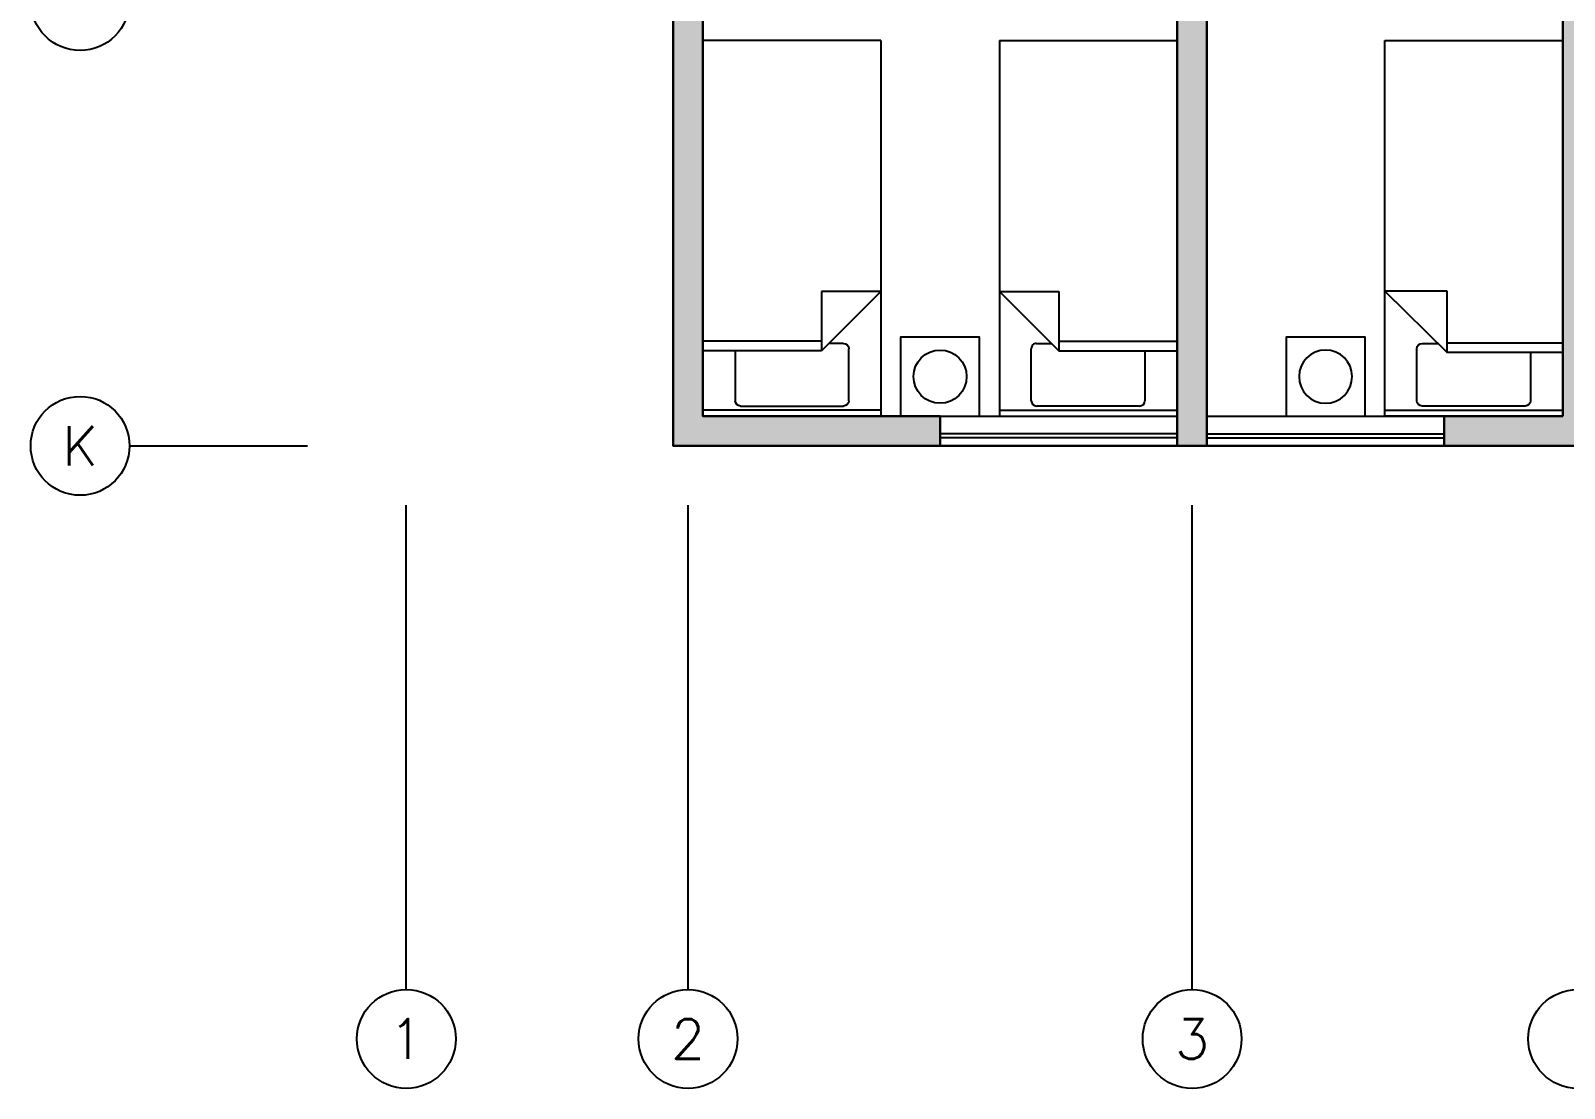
# Model space of a CAD drawing. Header units: millimetres. Extents: x -3 to 53, y -269 to 39.
# Drawn here: x -1.9 to 5.86, y -117.72 to -112.37 of the extents above; entities that cross this region are included whole.
import ezdxf
from ezdxf import colors
from ezdxf.entities.mleader import LeaderData, LeaderLine
from ezdxf.enums import TextEntityAlignment as Align
from ezdxf.math import Vec2, Vec3

# ---------------------------------------------------------------- set-up
doc = ezdxf.new("R2010")
doc.units = ezdxf.units.MM
doc.header["$LTSCALE"] = 15
for name, pattern in [('HIDDEN2', [0.1875, 0.125, -0.0625]), ('PHANTOM', [63.5, 31.75, -6.35, 6.35, -6.35, 6.35, -6.35]), ('PHANTOM2', [1.25, 0.625, -0.125, 0.125, -0.125, 0.125, -0.125])]:
    doc.linetypes.add(name, pattern=pattern)
doc.layers.get('0').update_dxf_attribs({"color": 250})
for name, color, linetype in [('A-EJES', 251, 'PHANTOM'), ('A-EST HATCH', 250, 'Continuous'), ('A-EST PLACAS', 250, 'Continuous'), ('A-EST VIGAS', 250, 'HIDDEN2'), ('A-MOBILIARIO', 250, 'Continuous'), ('A-MURO BAJO', 251, 'Continuous'), ('A-TEXTO-INDICACIONES', 250, 'Continuous'), ('DLP_MOBILIARIO FIJO', 250, 'Continuous')]:
    doc.layers.add(name, color=color, linetype=linetype)
doc.layers.add('A-MUROS', color=252, linetype='Continuous', lineweight=30)
doc.styles.add('ROMANS', font='romans.shx', dxfattribs={"width": 0.8})
doc.styles.add('TXT_COTAS', font='romans.shx', dxfattribs={"width": 0.8})

# ---------------------------------------------------------------- blocks, each defined once
blk = doc.blocks.new('EST.P10')
at = {"layer": 'A-EST HATCH'}
h = blk.add_hatch(color=256, dxfattribs=at)
h.dxf.hatch_style = 1
h.paths.add_polyline_path([(39.55, -2.74), (39.55, 3.325), (37.9, 3.325), (37.9, 3.525), (39.7, 3.525), (39.7, 2.65), (41.2, 2.65), (41.2, 3.15), (41.35, 3.15), (41.35, 2.45), (39.7, 2.45), (39.7, -2.74)])
h.paths.add_polyline_path([(18.45, 7.325), (20.05, 7.325), (20.05, 10.425), (18.85, 10.425), (18.85, 10.575), (20.2, 10.575), (20.2, 7.175), (18.45, 7.175)])
h.paths.add_polyline_path([(17.65, 10.575), (17.5, 10.575), (17.5, 7.175), (17.65, 7.175)])
h.paths.add_polyline_path([(12.15, 11.05), (11.85, 11.05), (11.85, 10.9), (12, 10.9), (12, 7.825), (12.15, 7.825)])
h.paths.add_polyline_path([(15.1, 10.425), (15.1, 7.325), (16.7, 7.325), (16.7, 7.175), (14.95, 7.175), (14.95, 10.575), (16.3, 10.575), (16.3, 10.425)])
h.paths.add_polyline_path([(5.85, 10.9), (5.25, 10.9), (5.25, 11.05), (6, 11.05), (6, 7.65), (4.85, 7.65), (4.85, 7.8), (5.85, 7.8)])
h.paths.add_polyline_path([(4.05, 11.05), (4.05, 7.65), (3.9, 7.65), (3.9, 11.05)])
h.paths.add_polyline_path([(3.1, 7.8), (1.5, 7.8), (1.5, 10.9), (2.7, 10.9), (2.7, 11.05), (1.35, 11.05), (1.35, 7.65), (3.1, 7.65)])
h.paths.add_polyline_path([(5.85, -2.65), (5.25, -2.65), (5.25, -2.8), (6, -2.8), (6, 0.6), (4.85, 0.6), (4.85, 0.45), (5.85, 0.45)])
h.paths.add_polyline_path([(4.05, -2.8), (4.05, 0.6), (3.9, 0.6), (3.9, -2.8)])
h.paths.add_polyline_path([(3.1, 0.45), (1.5, 0.45), (1.5, -2.65), (2.7, -2.65), (2.7, -2.8), (1.35, -2.8), (1.35, 0.6), (3.1, 0.6)])
h.paths.add_polyline_path([(8.7, -0.35), (8.85, -0.35), (8.85, -2.65), (9, -2.65), (9, -2.8), (8.7, -2.8)])
h.paths.add_polyline_path([(18.45, 0.925), (20.05, 0.925), (20.05, -2.175), (18.85, -2.175), (18.85, -2.325), (20.2, -2.325), (20.2, 1.075), (18.45, 1.075)])
h.paths.add_polyline_path([(17.65, -2.325), (17.5, -2.325), (17.5, 1.075), (17.65, 1.075)])
h.paths.add_polyline_path([(12.15, -2.8), (11.85, -2.8), (11.85, -2.65), (12, -2.65), (12, 0.425), (12.15, 0.425)])
h.paths.add_polyline_path([(15.1, -2.175), (15.1, 0.925), (16.7, 0.925), (16.7, 1.075), (14.95, 1.075), (14.95, -2.325), (16.3, -2.325), (16.3, -2.175)])
h.paths.add_polyline_path([(31.6, 7.325), (30, 7.325), (30, 10.425), (31.2, 10.425), (31.2, 10.575), (29.85, 10.575), (29.85, 7.175), (31.6, 7.175)])
h.paths.add_polyline_path([(32.4, 10.575), (32.55, 10.575), (32.55, 7.175), (32.4, 7.175)])
h.paths.add_polyline_path([(38.2, 11.05), (38.2, 10.9), (38.05, 10.9), (38.05, 7.825), (37.9, 7.825), (37.9, 11.05)])
h.paths.add_polyline_path([(27.6, 4.725), (37, 4.725), (37, 4.875), (33.45, 4.875), (33.45, 6.275), (33.25, 6.275), (33.25, 4.875), (30.35, 4.875), (30.35, 6.275), (30.2, 6.275), (30.2, 4.875), (27.8, 4.875), (27.8, 6.125), (29.45, 6.125), (29.45, 6.275), (27.175, 6.275), (27.175, 6.125), (27.6, 6.125)])
h.paths.add_polyline_path([(34.95, 10.425), (34.95, 7.325), (33.35, 7.325), (33.35, 7.175), (35.1, 7.175), (35.1, 10.575), (33.75, 10.575), (33.75, 10.425)])
h.paths.add_polyline_path([(39.7, 5.8), (41.35, 5.8), (41.35, 5.1), (41.2, 5.1), (41.2, 5.6), (39.7, 5.6), (39.7, 4.725), (37.9, 4.725), (37.9, 4.925), (39.55, 4.925), (39.55, 10.99), (39.7, 10.99)])
h.paths.add_polyline_path([(44.2, 10.9), (44.8, 10.9), (44.8, 11.05), (44.05, 11.05), (44.05, 7.65), (45.2, 7.65), (45.2, 7.8), (44.2, 7.8)])
h.paths.add_polyline_path([(46, 11.05), (46, 7.65), (46.15, 7.65), (46.15, 11.05)])
h.paths.add_polyline_path([(46.95, 7.8), (48.55, 7.8), (48.55, 10.9), (47.35, 10.9), (47.35, 11.05), (48.7, 11.05), (48.7, 7.65), (46.95, 7.65)])
h.paths.add_polyline_path([(46, -2.8), (46, 0.6), (46.15, 0.6), (46.15, -2.8)])
h.paths.add_polyline_path([(46.95, 0.45), (48.55, 0.45), (48.55, -2.65), (47.35, -2.65), (47.35, -2.8), (48.7, -2.8), (48.7, 0.6), (46.95, 0.6)])
h.paths.add_polyline_path([(41.35, 0.7), (41.2, 0.7), (41.2, -2.65), (41.05, -2.65), (41.05, -2.8), (41.35, -2.8)])
h.paths.add_polyline_path([(31.6, 0.925), (30, 0.925), (30, -2.175), (31.2, -2.175), (31.2, -2.325), (29.85, -2.325), (29.85, 1.075), (31.6, 1.075)])
h.paths.add_polyline_path([(32.4, -2.325), (32.55, -2.325), (32.55, 1.075), (32.4, 1.075)])
h.paths.add_polyline_path([(37.9, -2.8), (38.2, -2.8), (38.2, -2.65), (38.05, -2.65), (38.05, 0.425), (37.9, 0.425)])
h.paths.add_polyline_path([(34.95, -2.175), (34.95, 0.925), (33.35, 0.925), (33.35, 1.075), (35.1, 1.075), (35.1, -2.325), (33.75, -2.325), (33.75, -2.175)])
h.paths.add_polyline_path([(10.35, 3.525), (12.15, 3.525), (12.15, 3.375), (10.5, 3.375), (10.5, -2.74), (10.35, -2.74), (10.35, 2.5), (8.7, 2.5), (8.7, 3.15), (8.85, 3.15), (8.85, 2.65), (10.35, 2.65)])
h.paths.add_polyline_path([(44.05, -2.8), (44.05, 0.6), (45.2, 0.6), (45.2, 0.45), (44.2, 0.45), (44.2, -2.65), (44.8, -2.65), (44.8, -2.8)])
h.paths.add_polyline_path([(46.9532, 5.55), (47.1, 5.55), (47.1, 6.75), (44.95, 6.75), (44.95, 6.6), (45.4, 6.6), (45.4, 5), (45.6, 5), (45.6, 6.6), (46.95, 6.6), (46.95, 5.55)], flags=17)
h.paths.add_polyline_path([(46.9532, 2.7), (47.1, 2.7), (47.1, 1.5), (44.95, 1.5), (44.95, 1.65), (45.4, 1.65), (45.4, 3.25), (45.6, 3.25), (45.6, 1.65), (46.95, 1.65), (46.95, 2.7)], flags=17)
h.paths.add_polyline_path([(41.1999, 4.2), (44.05, 4.2), (44.05, 6.75), (44.2, 6.75), (44.2, 4.2), (46.95, 4.2), (46.95, 4.8), (47.1, 4.8), (47.1, 4.2), (49.9, 4.2), (49.9, 8.15), (49.85, 8.15), (49.85, 8.25), (50.05, 8.25), (50.05, 0), (49.85, 0), (49.85, 0.1), (49.8999, 0.1), (49.9, 4.05), (47.1, 4.05), (47.1, 3.45), (46.95, 3.45), (46.95, 4.05), (44.2, 4.05), (44.2, 1.5), (44.05, 1.5), (44.05, 4.05), (41.1999, 4.05)])
h.paths.add_polyline_path([(41.35, 11.05), (41.35, 7.55), (41.2, 7.55), (41.2, 10.9), (41.05, 10.9), (41.05, 11.05)])
h.paths.add_polyline_path([(27.15, 4.725), (25.15, 4.725), (25.15, 4.875), (27, 4.875), (27, 8.275), (25.15, 8.275), (25.15, 8.425), (27, 8.425), (27, 10.575), (27.85, 10.575), (27.85, 10.425), (27.15, 10.425)])
h.paths.add_polyline_path([(10.35, 10.99), (10.35, 5.75), (8.7, 5.75), (8.7, 5.1), (8.85, 5.1), (8.85, 5.6), (10.35, 5.6), (10.35, 4.725), (12.15, 4.725), (12.15, 4.875), (10.5, 4.875), (10.5, 10.99)])
h.paths.add_polyline_path([(2.95, 4.2), (0.15, 4.2), (0.1499, 8.15), (0.2, 8.15), (0.2, 8.25), (0, 8.25), (0, 0), (0.2, 0), (0.2, 0.0997), (0.1501, 0.1), (0.15, 4.05), (2.95, 4.05), (2.95, 3.45), (3.1, 3.45), (3.1, 4.05), (5.85, 4.05), (5.85, 1.5), (6, 1.5), (6, 4.05), (8.8501, 4.05), (8.8501, 4.2), (6, 4.2), (6, 6.75), (5.85, 6.75), (5.85, 4.2), (3.1, 4.2), (3.1, 4.8), (2.95, 4.8)])
h.paths.add_polyline_path([(8.7, 11.05), (9, 11.05), (9, 10.9), (8.85, 10.9), (8.85, 8.6), (8.7, 8.6)])
h.paths.add_polyline_path([(3.0968, 5.55), (2.95, 5.55), (2.95, 6.75), (5.1, 6.75), (5.1, 6.6), (4.65, 6.6), (4.65, 5), (4.45, 5), (4.45, 6.6), (3.1, 6.6), (3.1, 5.55)], flags=17)
h.paths.add_polyline_path([(3.0968, 2.7), (2.95, 2.7), (2.95, 1.5), (5.1, 1.5), (5.1, 1.65), (4.65, 1.65), (4.65, 3.25), (4.45, 3.25), (4.45, 1.65), (3.1, 1.65), (3.1, 2.7)], flags=17)
h.paths.add_polyline_path([(23.35, 4.725), (23.2, 4.725), (23.2, 8.425), (23.35, 8.425)])
h.paths.add_polyline_path([(22.45, 6.125), (22.45, 4.725), (13.05, 4.725), (13.05, 4.875), (16.6, 4.875), (16.6, 6.275), (16.8, 6.275), (16.8, 4.875), (19.7, 4.875), (19.7, 6.275), (19.85, 6.275), (19.85, 4.875), (22.25, 4.875), (22.25, 6.125), (20.6, 6.125), (20.6, 6.275), (22.845, 6.275), (22.845, 6.125)])
h.paths.add_polyline_path([(29, 1.975), (29, 2.125), (27.2, 2.125), (27.2, 3.375), (29.75, 3.375), (29.75, 1.975), (29.9, 1.975), (29.9, 3.375), (33.25, 3.375), (33.25, 1.975), (33.45, 1.975), (33.45, 3.375), (37, 3.375), (37, 3.525), (27, 3.525), (27, 1.975)])
h.paths.add_polyline_path([(27, 1.95), (27, -1.775), (23.35, -1.775), (23.35, 0.875), (25.7, 0.875), (25.7, 1.425), (26, 1.425), (26, 1.575), (25.55, 1.575), (25.55, 1.025), (23.35, 1.025), (23.35, 3.375), (26, 3.375), (26, 3.525), (23.2, 3.525), (23.2, -1.925), (27, -1.925), (27, -2.325), (27.85, -2.325), (27.85, -2.175), (27.15, -2.175), (27.15, 1.95)])
at = {"layer": 'A-EST PLACAS'}
for points in [[(3.1, 0.45), (1.5, 0.45), (1.5, -2.65), (2.7, -2.65), (2.7, -2.8), (1.35, -2.8), (1.35, 0.6), (3.1, 0.6)], [(4.05, -2.8), (4.05, 0.6), (3.9, 0.6), (3.9, -2.8)], [(5.85, -2.65), (5.25, -2.65), (5.25, -2.8), (6, -2.8), (6, 0.6), (4.85, 0.6), (4.85, 0.45), (5.85, 0.45)]]:
    blk.add_lwpolyline(points, close=True, dxfattribs=at)
at = {"layer": 'A-EST VIGAS'}
for p, q in [((3.9, -2.8), (2.7, -2.8)), ((5.25, -2.8), (4.05, -2.8))]:
    blk.add_line(p, q, dxfattribs=at)
blk = doc.blocks.new('A$C77AB7FBD')
at = {"linetype": 'Continuous'}
for p, q in [((0, 0), (0, 1.9)), ((0.9, 1.9), (0, 1.9)), ((0.9, 1.87), (0, 1.87)), ((0.9, 0), (0.9, 1.9)), ((0.164, 1.57), (0.164, 1.8219)), ((0.1908, 1.8487), (0.7119, 1.8487)), ((0.7386, 1.8219), (0.7386, 1.5585)), ((0.6, 1.57), (0, 1.57)), ((0.6, 1.27), (0.6, 1.57)), ((0.9, 1.27), (0.6, 1.57)), ((0.6, 1.52), (0, 1.52)), ((0.7119, 1.5317), (0.6383, 1.5317)), ((0.9, 1.27), (0.6, 1.27)), ((0.9, 0), (0, 0))]:
    blk.add_line(p, q, dxfattribs=at)
for centre, start, end in [((0.1908, 1.8219), 90, 180), ((0.7119, 1.8219), 0, 90), ((0.7119, 1.5585), 270, 0)]:
    blk.add_arc(centre, 0.0267, start, end, dxfattribs=at)
blk = doc.blocks.new('A$C2EBA15F5')
blk.add_lwpolyline([(0, 0.4), (0, 0), (0.4, 0), (0.4, 0.4)], close=True)
blk.add_circle((0.2, 0.2), 0.1344)
blk = doc.blocks.new('CAMA PROYECCION')
for p, q in [((37.495, 40.6423, 0), (37.495, 38.771, 0)), ((38.3949, 40.6423, 0), (37.495, 40.6423, 0)), ((38.3949, 38.771, 0), (38.3949, 40.6423, 0)), ((38.0806, 39.3741, 0), (38.3949, 39.3741, 0)), ((38.3949, 39.3741, 0), (38.0806, 39.0644, 0)), ((38.0806, 39.0644, 0), (38.0806, 39.3741, 0)), ((38.0806, 39.1133, 0), (37.495, 39.1133, 0)), ((38.2069, 39.1106, 0), (38.1275, 39.1106, 0)), ((37.495, 39.0644, 0), (38.0806, 39.0644, 0)), ((37.659, 39.0644, 0), (37.659, 38.8203, 0)), ((38.2336, 38.8203, 0), (38.2336, 39.0838, 0)), ((37.495, 38.7423, 0), (37.495, 38.9974, 0)), ((38.3949, 38.7423, 0), (38.3949, 38.9974, 0)), ((37.6857, 38.7936, 0), (38.2069, 38.7936, 0)), ((37.495, 38.771, 0), (38.3949, 38.771, 0)), ((37.495, 38.7423, 0), (38.3949, 38.7423, 0))]:
    blk.add_line(p, q)
at = {"elevation": 0}
blk.add_lwpolyline([(38.495, 38.7423), (38.495, 39.1423), (38.895, 39.1423), (38.895, 38.7423)], close=True, dxfattribs=at)
blk.add_circle((38.695, 38.9423, 0), 0.1344)
for centre, start, end in [((38.2069, 39.0838, 0), 0, 90), ((37.6857, 38.8203, 0), 180, 270), ((38.2069, 38.8203, 0), 270, 0)]:
    blk.add_arc(centre, 0.0267, start, end)
blk = doc.blocks.new('Ejes_Torre G')
at = {"layer": 'A-EJES', "linetype": 'PHANTOM2', "ltscale": 0.5}
for points in [[(-1.4, 0), (-0.5, 0)], [(0, -2.75), (0, -0.3)], [(1.425, -2.75), (1.425, -0.3)], [(3.975, -2.75), (3.975, -0.3)]]:
    blk.add_lwpolyline(points, dxfattribs=at)
at = {"layer": 'A-EJES', "linetype": 'Continuous'}
for centre in [(-1.65, 2.25), (-1.65, 0), (0, -3), (1.425, -3), (3.975, -3), (5.925, -3)]:
    blk.add_circle(centre, 0.25, dxfattribs=at)
at = {"layer": 'A-EJES', "linetype": 'Continuous', "style": 'ROMANS'}
for s, p in [('K', (-1.65, 0)), ('1', (0, -3)), ('2', (1.425, -3)), ('3', (3.975, -3))]:
    blk.add_text(s, height=0.2, dxfattribs=at).set_placement(p, align=Align.MIDDLE_CENTER)

msp = doc.modelspace()

# ---------------------------------------------------------------- linework, layer by layer
at = {"layer": 'A-MURO BAJO'}
for p, q in [((2.7, -114.3247), (3.9, -114.3247)), ((4.05, -114.3247), (5.25, -114.3247)), ((2.7, -114.4747), (3.9, -114.4747)), ((4.05, -114.4747), (5.25, -114.4747))]:
    msp.add_line(p, q, dxfattribs=at)
at = {"layer": 'A-MUROS'}
for p, q in [((1.35, -111.0747), (1.35, -114.4747)), ((3.9, -111.0747), (3.9, -114.4747)), ((4.05, -111.0747), (4.05, -114.4747)), ((1.5, -111.4247), (1.5, -114.3247)), ((5.85, -111.4247), (5.85, -114.3247)), ((2.7, -114.3247), (1.5, -114.3247)), ((2.7, -114.3247), (2.7, -114.4747)), ((5.85, -114.3247), (5.25, -114.3247)), ((5.25, -114.3247), (5.25, -114.4747)), ((2.7, -114.4747), (1.35, -114.4747)), ((4.05, -114.4747), (3.9, -114.4747)), ((6, -114.4747), (5.25, -114.4747))]:
    msp.add_line(p, q, dxfattribs=at)
at = {"layer": 'DLP_MOBILIARIO FIJO'}
for p, q in [((3.9, -114.4147), (2.7, -114.4147)), ((4.05, -114.4147), (5.25, -114.4147)), ((3.9, -114.4347), (2.7, -114.4347)), ((4.05, -114.4347), (5.25, -114.4347))]:
    msp.add_line(p, q, dxfattribs=at)

# ---------------------------------------------------------------- block references
at = {"layer": 'A-EST PLACAS'}
msp.add_blockref('EST.P10', (0, -111.6747), dxfattribs=at)
at = {"layer": 'A-MOBILIARIO', "xscale": -1, "rotation": 180}
msp.add_blockref('A$C77AB7FBD', (1.5, -112.4247), dxfattribs=at)
at = {"layer": 'A-MOBILIARIO', "rotation": 180}
msp.add_blockref('A$C77AB7FBD', (3.9, -112.4247), dxfattribs=at)
at = {"layer": 'A-MOBILIARIO', "xscale": -1}
msp.add_blockref('CAMA PROYECCION', (43.345, -153.067, 0), dxfattribs=at)
at = {"layer": 'A-MOBILIARIO', "extrusion": (0, 0, -1), "xscale": -1, "zscale": -1, "rotation": 180}
msp.add_blockref('A$C2EBA15F5', (-2.9, -113.9247), dxfattribs=at)
at = {"layer": 'A-MUROS'}
msp.add_blockref('Ejes_Torre G', (0, -114.4747), dxfattribs=at)

# ---------------------------------------------------------------- leaders
at = {"layer": 'A-TEXTO-INDICACIONES'}
ml = msp.add_multileader_mtext('Standard', dxfattribs=at)
ml.set_content('\\pxsm1;BARANDA \\P\\pt16;H:1.10M', color=256, style='TXT_COTAS')
ml.set_leader_properties(color=256)
ml.build(insert=Vec2(0, 0))
ml.multileader.update_dxf_attribs({"dogleg_length": 0.05, "arrow_head_size": 0.07})
ctx = ml.context
ctx.base_point, ctx.char_height, ctx.arrow_head_size, ctx.landing_gap_size, ctx.plane_origin = Vec3(6.2365, -114.2334), 0.09, 0.07, 0.05, Vec3(7.1999, -113.9299)
ctx.text_align_type = 2
notes = []
notes.append((ctx, [(0, (1, 1, 0), (6.8459, -114.2334), (-1, 0), 0.05, [(0, [(7.05, -113.9603)], 0, [])])]))
ctx.mtext.insert, ctx.mtext.width, ctx.mtext.defined_height, ctx.mtext.alignment, ctx.mtext.flow_direction = Vec3(6.7459, -114.1884), 1.149951, 0.8046, 3, 5
for ctx, leaders in notes:
    for number, flags, end, landing, length, lines in leaders:
        leader = LeaderData()
        leader.index, (leader.has_last_leader_line, leader.has_dogleg_vector, leader.attachment_direction) = number, flags
        leader.last_leader_point, leader.dogleg_vector, leader.dogleg_length = Vec3(end), Vec3(landing), length
        for number, points, colour, breaks in lines:
            line = LeaderLine()
            line.index, line.vertices, line.color, line.breaks = number, Vec3.list(points), colors.encode_raw_color(colour), breaks
            leader.lines.append(line)
        ctx.leaders.append(leader)

doc.saveas('drawing.dxf')
